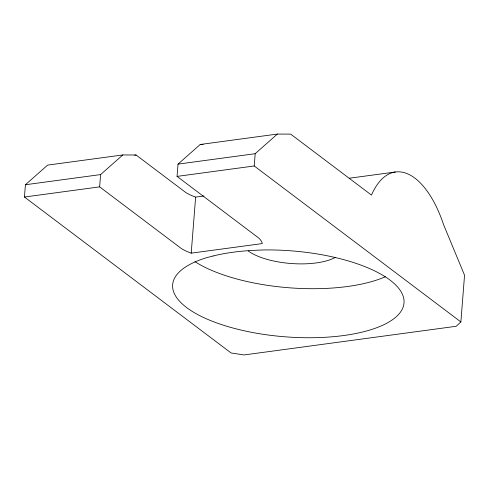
<?xml version="1.0" encoding="UTF-8"?>
<svg xmlns="http://www.w3.org/2000/svg" width="489" height="489" viewBox="0 0 489 489"><rect width="100%" height="100%" fill="white"/><g stroke="black" fill="none" stroke-linecap="round" stroke-linejoin="round"><path stroke-width="0.73" d="M24.45 197.024L99.634 186.865L181.352 248.534A44.346 16.467 4.5 0 0 191.211 253.155L262.293 243.583A44.346 16.467 4.5 0 0 258.773 238.07L177.055 176.401L178.02 164.121L200.221 144.487L277.385 134.059L290.674 134.12L371.487 195.105A93.827 43.821 82.3 0 1 443.596 224.708L464.55 275.234L460.876 321.933L456.213 326.279L244.127 354.941L231.108 352.985L24.45 197.024L25.416 184.744L47.616 165.111L122.8 154.946L136.089 155.007L185.759 192.495A44.346 16.467 4.5 0 0 195.624 197.116L203.944 195.991M99.634 186.865L100.6 174.585L122.8 154.946M191.211 253.155L195.624 197.116M460.876 321.933L254.219 165.973L255.185 153.693L277.385 134.059M134.585 155.215L136.089 155.007M25.416 184.744L100.6 174.585M178.02 164.121L255.185 153.693M177.055 176.401L254.219 165.973M349.219 178.24L395.326 172.006M200.221 144.487L203.173 144.499M335.393 257.355A50.453 18.735 4.5 0 1 248.241 250.973M385.418 276.713A116.04 43.093 4.5 0 1 194.915 261.615M213.118 255.992L207.171 257.526A116.04 43.093 4.5 0 0 237.336 329.164A116.04 43.093 4.5 0 0 403.242 306.744A116.04 43.093 4.5 0 0 263.229 249.952L255.399 250.282A116.04 43.093 4.5 0 0 213.118 255.992"/></g></svg>
